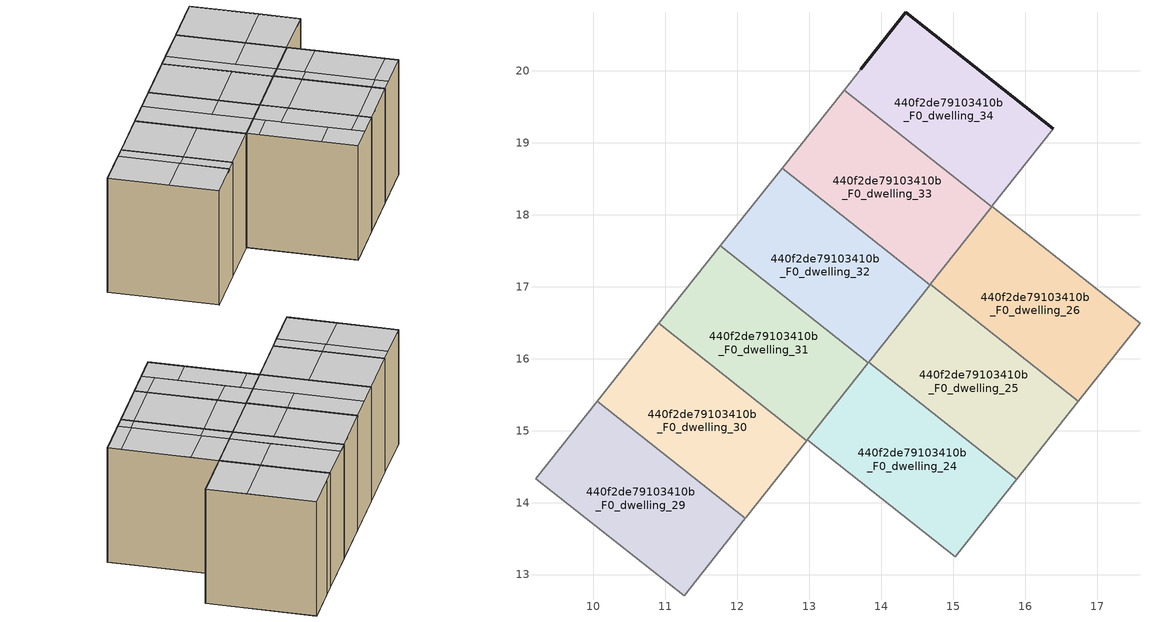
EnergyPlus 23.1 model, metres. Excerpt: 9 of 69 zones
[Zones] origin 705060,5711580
440f2de79103410b_F0_dwelling_24
 floor ground (EU_floor_Construction): 15.03,13.25 15.89,14.33 13.83,15.95 12.97,14.87 z0
 wall to 440f2de79103410b_F0_dwelling_25 (EU_wall_Construction): 13.83,15.95 15.89,14.33 z0:3
 wall to 440f2de79103410b_F0_dwelling_17 (EU_wall_Construction): 15.89,14.33 15.03,13.25 z0:3
 wall to 440f2de79103410b_F0_dwelling_23 (EU_wall_Construction): 15.03,13.25 12.97,14.87 z0:3
 wall to 440f2de79103410b_F0_dwelling_31 (EU_wall_Construction): 12.97,14.87 13.82,15.94 z0:3
 wall to 440f2de79103410b_F0_dwelling_32 (EU_wall_Construction): 13.82,15.94 13.83,15.95 z0:3
 ceiling to 440f2de79103410b_F1_dwelling_20 (EU_floor_Construction): 15.64,14.52 15.21,13.98 13.92,15 14.35,15.54 z3
 ceiling to 440f2de79103410b_F1_dwelling_11 (EU_floor_Construction): 14.78,14.32 14.35,13.78 13.2,14.69 13.63,15.23 z3
 ceiling to 440f2de79103410b_F1_dwelling_19 (EU_floor_Construction): 14.35,15.54 13.92,15 13.4,15.41 13.83,15.95 z3
 ceiling to 440f2de79103410b_F1_dwelling_12 (EU_floor_Construction): 15.46,13.78 15.03,13.25 14.35,13.78 14.78,14.32 z3
 ceiling adiabatic (EU_roof_Construction): 13.63,15.23 13.2,14.69 12.97,14.87 13.4,15.41 z3
 ceiling to 440f2de79103410b_F1_dwelling_21 (EU_floor_Construction): 15.89,14.33 15.46,13.78 15.21,13.98 15.64,14.52 z3
440f2de79103410b_F0_dwelling_25
 floor ground (EU_floor_Construction): 15.89,14.33 16.74,15.41 14.68,17.04 13.83,15.95 z0
 wall to 440f2de79103410b_F0_dwelling_26 (EU_wall_Construction): 14.68,17.04 16.74,15.41 z0:3
 wall to 440f2de79103410b_F0_dwelling_18 (EU_wall_Construction): 16.74,15.41 15.89,14.33 z0:3
 wall to 440f2de79103410b_F0_dwelling_32 (EU_wall_Construction): 13.83,15.95 14.68,17.03 z0:3
 wall to 440f2de79103410b_F0_dwelling_33 (EU_wall_Construction): 14.68,17.03,1.5 14.68,17.03,0 14.68,17.04,0
 ceiling to 440f2de79103410b_F1_dwelling_19 (EU_floor_Construction): 15.2,16.62 14.35,15.54 13.83,15.95 14.68,17.04 z3
 ceiling to 440f2de79103410b_F1_dwelling_20 (EU_floor_Construction): 16.49,15.61 15.64,14.52 14.35,15.54 15.2,16.62 z3
 ceiling to 440f2de79103410b_F1_dwelling_21 (EU_floor_Construction): 16.74,15.41 15.89,14.33 15.64,14.52 16.49,15.61 z3
440f2de79103410b_F0_dwelling_26
 floor ground (EU_floor_Construction): 16.74,15.41 17.6,16.49 15.54,18.12 14.68,17.04 z0
 wall to 440f2de79103410b_F0_dwelling_27 (EU_wall_Construction): 15.54,18.12 17.6,16.49 z0:3
 wall to 440f2de79103410b_F0_dwelling_19 (EU_wall_Construction): 17.6,16.49 16.74,15.41 z0:3
 wall to 440f2de79103410b_F0_dwelling_33 (EU_wall_Construction): 14.68,17.04 15.53,18.11 z0:3
 wall to 440f2de79103410b_F0_dwelling_34 (EU_wall_Construction): 15.54,18.12,1.5 15.53,18.11,0 15.54,18.12,0
 ceiling to 440f2de79103410b_F1_dwelling_28 (EU_floor_Construction): 17.34,16.69 16.69,15.88 15.41,16.89 16.05,17.71 z3
 ceiling to 440f2de79103410b_F1_dwelling_27 (EU_floor_Construction): 16.05,17.71 15.41,16.89 14.89,17.3 15.54,18.12 z3
 ceiling to 440f2de79103410b_F1_dwelling_19 (EU_floor_Construction): 15.41,16.89 15.2,16.62 14.68,17.04 14.89,17.3 z3
 ceiling to 440f2de79103410b_F1_dwelling_20 (EU_floor_Construction): 16.7,15.87 16.49,15.61 15.2,16.62 15.41,16.89 z3
 ceiling to 440f2de79103410b_F1_dwelling_29 (EU_floor_Construction): 17.6,16.49 16.95,15.68 16.69,15.88 17.34,16.69 z3
 ceiling to 440f2de79103410b_F1_dwelling_21 (EU_floor_Construction): 16.95,15.68 16.74,15.41 16.49,15.61 16.7,15.87 z3
440f2de79103410b_F0_dwelling_29
 floor ground (EU_floor_Construction): 11.26,12.7 12.11,13.78 10.05,15.41 9.19,14.33 z0
 wall to 440f2de79103410b_F0_dwelling_30 (EU_wall_Construction): 10.05,15.41 12.11,13.78 z0:3
 wall to 440f2de79103410b_F0_dwelling_28 (EU_wall_Construction): 11.26,12.7 9.19,14.33 z0:3
 wall adiabatic (EU_wall_Construction): 9.19,14.33 10.05,15.41 z0:3
 wall to 440f2de79103410b_F0_dwelling_22 (EU_wall_Construction): 12.11,13.78 11.26,12.71 z0:3
 wall to 440f2de79103410b_F0_dwelling_21 (EU_wall_Construction): 11.26,12.7,1.5 11.26,12.71,0 11.26,12.7,0
 ceiling to 440f2de79103410b_F1_dwelling_1 (EU_floor_Construction): 11.91,13.52 11.26,12.7 10.34,13.43 10.98,14.25 z3
 ceiling to 440f2de79103410b_F1_dwelling_0 (EU_floor_Construction): 10.98,14.25 10.34,13.43 9.19,14.33 9.84,15.15 z3
 ceiling to 440f2de79103410b_F1_dwelling_9 (EU_floor_Construction): 11.2,14.5 10.99,14.24 9.84,15.15 10.05,15.41 z3
 ceiling to 440f2de79103410b_F1_dwelling_10 (EU_floor_Construction): 12.11,13.78 11.91,13.52 10.99,14.24 11.2,14.5 z3
440f2de79103410b_F0_dwelling_30
 floor ground (EU_floor_Construction): 12.11,13.78 12.97,14.86 10.91,16.49 10.05,15.41 z0
 wall to 440f2de79103410b_F0_dwelling_31 (EU_wall_Construction): 10.91,16.49 12.97,14.86 z0:3
 wall adiabatic (EU_wall_Construction): 10.05,15.41 10.91,16.49 z0:3
 wall to 440f2de79103410b_F0_dwelling_23 (EU_wall_Construction): 12.97,14.86 12.12,13.79 z0:3
 ceiling adiabatic (EU_roof_Construction): 12.05,15.59 11.2,14.5 10.05,15.41 10.91,16.49 z3
 ceiling to 440f2de79103410b_F1_dwelling_10 (EU_floor_Construction): 12.97,14.86 12.11,13.78 11.2,14.5 12.05,15.59 z3
440f2de79103410b_F0_dwelling_31
 floor ground (EU_floor_Construction): 12.97,14.86 13.82,15.94 11.76,17.57 10.91,16.49 z0
 wall to 440f2de79103410b_F0_dwelling_32 (EU_wall_Construction): 11.76,17.57 13.82,15.94 z0:3
 wall adiabatic (EU_wall_Construction): 10.91,16.49 11.76,17.57 z0:3
 wall to 440f2de79103410b_F0_dwelling_23 (EU_wall_Construction): 12.97,14.87 12.97,14.86 z0:3
 ceiling to 440f2de79103410b_F1_dwelling_18 (EU_floor_Construction): 13.05,16.55 12.63,16.02 11.34,17.04 11.76,17.57 z3
 ceiling to 440f2de79103410b_F1_dwelling_19 (EU_floor_Construction): 13.82,15.94 13.4,15.41 12.63,16.02 13.05,16.55 z3
 ceiling adiabatic (EU_roof_Construction): 13.82,15.94 12.97,14.86 10.91,16.49 11.76,17.57 11.34,17.04 13.4,15.41 z3
440f2de79103410b_F0_dwelling_32
 floor ground (EU_floor_Construction): 13.82,15.94 14.68,17.03 12.62,18.65 11.76,17.57 z0
 wall to 440f2de79103410b_F0_dwelling_33 (EU_wall_Construction): 12.62,18.65 14.68,17.03 z0:3
 wall adiabatic (EU_wall_Construction): 11.76,17.57 12.62,18.65 z0:3
 ceiling to 440f2de79103410b_F1_dwelling_18 (EU_floor_Construction): 13.91,17.63 13.05,16.55 11.76,17.57 12.62,18.65 z3
 ceiling to 440f2de79103410b_F1_dwelling_19 (EU_floor_Construction): 14.68,17.03 13.82,15.94 13.05,16.55 13.91,17.63 z3
440f2de79103410b_F0_dwelling_33
 floor ground (EU_floor_Construction): 14.68,17.03 15.54,18.11 13.48,19.73 12.62,18.65 z0
 wall to 440f2de79103410b_F0_dwelling_34 (EU_wall_Construction): 13.48,19.73 15.54,18.11 z0:3
 wall adiabatic (EU_wall_Construction): 12.62,18.65 13.48,19.73 z0:3
 ceiling to 440f2de79103410b_F1_dwelling_26 (EU_floor_Construction): 14.77,18.72 14.13,17.91 12.84,18.92 13.48,19.73 z3
 ceiling to 440f2de79103410b_F1_dwelling_27 (EU_floor_Construction): 15.53,18.11 14.89,17.3 14.13,17.91 14.77,18.72 z3
 ceiling adiabatic (EU_roof_Construction): 15.53,18.11 14.68,17.03 12.62,18.65 13.48,19.73 12.84,18.92 14.89,17.3 z3
440f2de79103410b_F0_dwelling_34
 floor ground (EU_floor_Construction): 15.54,18.11 16.39,19.2 14.34,20.82 13.71,20.03 13.48,19.73 z0
 wall outside (EU_wall_Construction): 13.71,20.03 14.34,20.82 16.39,19.2 z0:3
 wall adiabatic (EU_wall_Construction): 13.48,19.73 13.71,20.03 z0:3
 wall to 440f2de79103410b_F0_dwelling_27 (EU_wall_Construction): 16.39,19.2 15.54,18.12 z0:3
 ceiling to 440f2de79103410b_F1_dwelling_26 (EU_floor_Construction): 15.63,19.8 14.77,18.72 13.48,19.73 13.71,20.03 14.34,20.82 z3
 ceiling to 440f2de79103410b_F1_dwelling_27 (EU_floor_Construction): 16.39,19.2 15.53,18.11 14.77,18.72 15.63,19.8 z3
[Building]
EU S2 Campaign: North Axis=0; Terrain=City; Solar Distribution=FullExterior
[Site:Location]
London: Latitude=51.5; Longitude=-0.5; Time Zone=0; Elevation=25
[SizingPeriod:WeatherFileDays]
AnnualSizingPeriod: Begin Month=1; Begin Day of Month=1; End Month=12; End Day of Month=31; Day of Week for Start Day=Monday; Use Weather File Daylight Saving Period=No; Use Weather File Rain and Snow Indicators=No
[MATERIAL]
EU_InternalMass_Material: Roughness=MediumRough; Thickness=0.1; Conductivity=1; Density=1800; Specific Heat=900; Thermal Absorptance=0.9; Solar Absorptance=0.7; Visible Absorptance=0.7
[MATERIAL:NOMASS] Roughness=MediumRough; Thermal Absorptance=0.9; Solar Absorptance=0.7; Visible Absorptance=0.7
Name | Thermal Resistance
EU_wall_NoMass | 0.635353
EU_roof_NoMass | 0.675062
EU_floor_NoMass | 1.96382
[CONSTRUCTION]
EU_wall_Construction: EU_wall_NoMass
EU_roof_Construction: EU_roof_NoMass
EU_floor_Construction: EU_floor_NoMass
EU_InternalMass_Construction: EU_InternalMass_Material
[ZONE] Type=1; Multiplier=1; Ceiling Height=autocalculate; Floor Area=autocalculate; Part of Total Floor Area=Yes
Name | Volume
440f2de79103410b_F0_dwelling_24 | 10.8523
440f2de79103410b_F0_dwelling_25; 440f2de79103410b_F0_dwelling_29 | 10.8494
440f2de79103410b_F0_dwelling_26 | 10.8552
440f2de79103410b_F0_dwelling_30; 440f2de79103410b_F0_dwelling_32 | 10.8545
440f2de79103410b_F0_dwelling_31 | 10.8479
440f2de79103410b_F0_dwelling_33 | 10.8574
440f2de79103410b_F0_dwelling_34 | 10.8486
[INTERNALMASS] Construction=EU_InternalMass_Construction
Name | Zone or ZoneList | Surface Area
440f2de79103410b_F0_dwelling_24_EU_InternalMass | 440f2de79103410b_F0_dwelling_24 | 3.61699
440f2de79103410b_F0_dwelling_25_EU_InternalMass | 440f2de79103410b_F0_dwelling_25 | 3.61638
440f2de79103410b_F0_dwelling_26_EU_InternalMass | 440f2de79103410b_F0_dwelling_26 | 3.61844
440f2de79103410b_F0_dwelling_29_EU_InternalMass | 440f2de79103410b_F0_dwelling_29 | 3.61668
440f2de79103410b_F0_dwelling_30_EU_InternalMass | 440f2de79103410b_F0_dwelling_30 | 3.61809
440f2de79103410b_F0_dwelling_31_EU_InternalMass | 440f2de79103410b_F0_dwelling_31 | 3.61595
440f2de79103410b_F0_dwelling_32_EU_InternalMass | 440f2de79103410b_F0_dwelling_32 | 3.61809
440f2de79103410b_F0_dwelling_33_EU_InternalMass | 440f2de79103410b_F0_dwelling_33 | 3.61902
440f2de79103410b_F0_dwelling_34_EU_InternalMass | 440f2de79103410b_F0_dwelling_34 | 3.61668
[OTHEREQUIPMENT] Fuel Type=Electricity; Design Level Calculation Method=Watts/Area; Power per Zone Floor Area=1; Fraction Latent=0; Fraction Radiant=0; Fraction Lost=0; Carbon Dioxide Generation Rate=0; EndUse Subcategory=EU_Step8_InternalGains
Name | Zone or ZoneList or Space or SpaceList | Schedule
EU_Step8_InternalGain_440f2de79103410b_F0_dwelling_24_f000 | 440f2de79103410b_F0_dwelling_24 | EU_Step8_GainSchedule_440f2de79103410b_F0_dwelling_24_f000
EU_Step8_InternalGain_440f2de79103410b_F0_dwelling_25_f000 | 440f2de79103410b_F0_dwelling_25 | EU_Step8_GainSchedule_440f2de79103410b_F0_dwelling_25_f000
EU_Step8_InternalGain_440f2de79103410b_F0_dwelling_26_f000 | 440f2de79103410b_F0_dwelling_26 | EU_Step8_GainSchedule_440f2de79103410b_F0_dwelling_26_f000
EU_Step8_InternalGain_440f2de79103410b_F0_dwelling_29_f000 | 440f2de79103410b_F0_dwelling_29 | EU_Step8_GainSchedule_440f2de79103410b_F0_dwelling_29_f000
EU_Step8_InternalGain_440f2de79103410b_F0_dwelling_30_f000 | 440f2de79103410b_F0_dwelling_30 | EU_Step8_GainSchedule_440f2de79103410b_F0_dwelling_30_f000
EU_Step8_InternalGain_440f2de79103410b_F0_dwelling_31_f000 | 440f2de79103410b_F0_dwelling_31 | EU_Step8_GainSchedule_440f2de79103410b_F0_dwelling_31_f000
EU_Step8_InternalGain_440f2de79103410b_F0_dwelling_32_f000 | 440f2de79103410b_F0_dwelling_32 | EU_Step8_GainSchedule_440f2de79103410b_F0_dwelling_32_f000
EU_Step8_InternalGain_440f2de79103410b_F0_dwelling_33_f000 | 440f2de79103410b_F0_dwelling_33 | EU_Step8_GainSchedule_440f2de79103410b_F0_dwelling_33_f000
EU_Step8_InternalGain_440f2de79103410b_F0_dwelling_34_f000 | 440f2de79103410b_F0_dwelling_34 | EU_Step8_GainSchedule_440f2de79103410b_F0_dwelling_34_f000
[ZONEVENTILATION:DESIGNFLOWRATE] Schedule=EU_AlwaysOn; Design Flow Rate Calculation Method=AirChanges/Hour; Air Changes per Hour=0.555504; Ventilation Type=Natural; Fan Pressure Rise=0; Fan Total Efficiency=1; Constant Term Coefficient=1; Temperature Term Coefficient=0; Velocity Term Coefficient=0; Velocity Squared Term Coefficient=0; Minimum Indoor Temperature=-100; Maximum Indoor Temperature=100; Delta Temperature=-100; Minimum Outdoor Temperature=-100; Maximum Outdoor Temperature=100; Maximum Wind Speed=40
Name | Zone or ZoneList or Space or SpaceList
EU_ConstantAir_440f2de79103410b_F0_dwelling_24 | 440f2de79103410b_F0_dwelling_24
EU_ConstantAir_440f2de79103410b_F0_dwelling_25 | 440f2de79103410b_F0_dwelling_25
EU_ConstantAir_440f2de79103410b_F0_dwelling_26 | 440f2de79103410b_F0_dwelling_26
EU_ConstantAir_440f2de79103410b_F0_dwelling_29 | 440f2de79103410b_F0_dwelling_29
EU_ConstantAir_440f2de79103410b_F0_dwelling_30 | 440f2de79103410b_F0_dwelling_30
EU_ConstantAir_440f2de79103410b_F0_dwelling_31 | 440f2de79103410b_F0_dwelling_31
EU_ConstantAir_440f2de79103410b_F0_dwelling_32 | 440f2de79103410b_F0_dwelling_32
EU_ConstantAir_440f2de79103410b_F0_dwelling_33 | 440f2de79103410b_F0_dwelling_33
EU_ConstantAir_440f2de79103410b_F0_dwelling_34 | 440f2de79103410b_F0_dwelling_34
[HVACTEMPLATE:ZONE:IDEALLOADSAIRSYSTEM] System Availability Schedule=EU_AlwaysOn; Maximum Heating Supply Air Temperature=50; Minimum Cooling Supply Air Temperature=13; Maximum Heating Supply Air Humidity Ratio=0.0156; Minimum Cooling Supply Air Humidity Ratio=0.0077; Heating Limit=NoLimit; Cooling Limit=NoLimit; Heating Availability Schedule=EU_AlwaysOn; Cooling Availability Schedule=EU_CoolingOff; Dehumidification Control Type=ConstantSensibleHeatRatio; Cooling Sensible Heat Ratio=0.7; Dehumidification Setpoint=60; Humidification Control Type=None; Humidification Setpoint=30; Outdoor Air Method=None; Outdoor Air Flow Rate per Person=0.00944; Outdoor Air Flow Rate per Zone Floor Area=0; Outdoor Air Flow Rate per Zone=0; Demand Controlled Ventilation Type=None; Outdoor Air Economizer Type=NoEconomizer; Heat Recovery Type=None; Sensible Heat Recovery Effectiveness=0.7; Latent Heat Recovery Effectiveness=0.65
Name | Template Thermostat
440f2de79103410b_F0_dwelling_24 | EU_HeatOnly_440f2de79103410b_F0_dwelling_24
440f2de79103410b_F0_dwelling_25 | EU_HeatOnly_440f2de79103410b_F0_dwelling_25
440f2de79103410b_F0_dwelling_26 | EU_HeatOnly_440f2de79103410b_F0_dwelling_26
440f2de79103410b_F0_dwelling_29 | EU_HeatOnly_440f2de79103410b_F0_dwelling_29
440f2de79103410b_F0_dwelling_30 | EU_HeatOnly_440f2de79103410b_F0_dwelling_30
440f2de79103410b_F0_dwelling_31 | EU_HeatOnly_440f2de79103410b_F0_dwelling_31
440f2de79103410b_F0_dwelling_32 | EU_HeatOnly_440f2de79103410b_F0_dwelling_32
440f2de79103410b_F0_dwelling_33 | EU_HeatOnly_440f2de79103410b_F0_dwelling_33
440f2de79103410b_F0_dwelling_34 | EU_HeatOnly_440f2de79103410b_F0_dwelling_34
[SIZING:ZONE] Zone Cooling Design Supply Air Temperature Input Method=SupplyAirTemperature; Zone Cooling Design Supply Air Temperature=13; Zone Heating Design Supply Air Temperature Input Method=SupplyAirTemperature; Zone Heating Design Supply Air Temperature=50; Zone Cooling Design Supply Air Humidity Ratio=0.008; Zone Heating Design Supply Air Humidity Ratio=0.008; Cooling Design Air Flow Method=DesignDay; Cooling Design Air Flow Rate=0; Cooling Minimum Air Flow per Zone Floor Area=0.000762; Cooling Minimum Air Flow=0; Cooling Minimum Air Flow Fraction=0.2; Heating Design Air Flow Method=DesignDay; Heating Design Air Flow Rate=0; Heating Maximum Air Flow per Zone Floor Area=0.002032; Heating Maximum Air Flow=0.141576; Heating Maximum Air Flow Fraction=0.3; Account for Dedicated Outdoor Air System=No; Dedicated Outdoor Air System Control Strategy=NeutralSupplyAir; Dedicated Outdoor Air Low Setpoint Temperature for Design=autosize; Dedicated Outdoor Air High Setpoint Temperature for Design=autosize; Zone Load Sizing Method=Sensible Load Only No Latent Load; Zone Latent Cooling Design Supply Air Humidity Ratio Input Method=HumidityRatioDifference; Zone Cooling Design Supply Air Humidity Ratio Difference=0.005; Zone Latent Heating Design Supply Air Humidity Ratio Input Method=HumidityRatioDifference; Zone Humidification Design Supply Air Humidity Ratio Difference=0.005
440f2de79103410b_F0_dwelling_24; 440f2de79103410b_F0_dwelling_25; 440f2de79103410b_F0_dwelling_26; 440f2de79103410b_F0_dwelling_29; 440f2de79103410b_F0_dwelling_30; 440f2de79103410b_F0_dwelling_31; 440f2de79103410b_F0_dwelling_32; 440f2de79103410b_F0_dwelling_33; 440f2de79103410b_F0_dwelling_34
[SCHEDULE:CONSTANT]
Name | Hourly Value
EU_AlwaysOn | 1
EU_CoolingOff | 0
[SCHEDULE:FILE] Column Number=1; Rows to Skip at Top=0; Number of Hours of Data=8760; Column Separator=Comma; Interpolate to Timestep=No; Minutes per Item=60; Adjust Schedule for Daylight Savings=Yes
Name | File
EU_Step8_GainSchedule_440f2de79103410b_F0_dwelling_24_f000 | ../../schedules/440f2de79103410b/440f2de79103410b_F0_dwelling_24_f000_gain.csv
EU_Step8_GainSchedule_440f2de79103410b_F0_dwelling_25_f000 | ../../schedules/440f2de79103410b/440f2de79103410b_F0_dwelling_25_f000_gain.csv
EU_Step8_GainSchedule_440f2de79103410b_F0_dwelling_26_f000 | ../../schedules/440f2de79103410b/440f2de79103410b_F0_dwelling_26_f000_gain.csv
EU_Step8_GainSchedule_440f2de79103410b_F0_dwelling_29_f000 | ../../schedules/440f2de79103410b/440f2de79103410b_F0_dwelling_29_f000_gain.csv
EU_Step8_GainSchedule_440f2de79103410b_F0_dwelling_30_f000 | ../../schedules/440f2de79103410b/440f2de79103410b_F0_dwelling_30_f000_gain.csv
EU_Step8_GainSchedule_440f2de79103410b_F0_dwelling_31_f000 | ../../schedules/440f2de79103410b/440f2de79103410b_F0_dwelling_31_f000_gain.csv
EU_Step8_GainSchedule_440f2de79103410b_F0_dwelling_32_f000 | ../../schedules/440f2de79103410b/440f2de79103410b_F0_dwelling_32_f000_gain.csv
EU_Step8_GainSchedule_440f2de79103410b_F0_dwelling_33_f000 | ../../schedules/440f2de79103410b/440f2de79103410b_F0_dwelling_33_f000_gain.csv
EU_Step8_GainSchedule_440f2de79103410b_F0_dwelling_34_f000 | ../../schedules/440f2de79103410b/440f2de79103410b_F0_dwelling_34_f000_gain.csv
